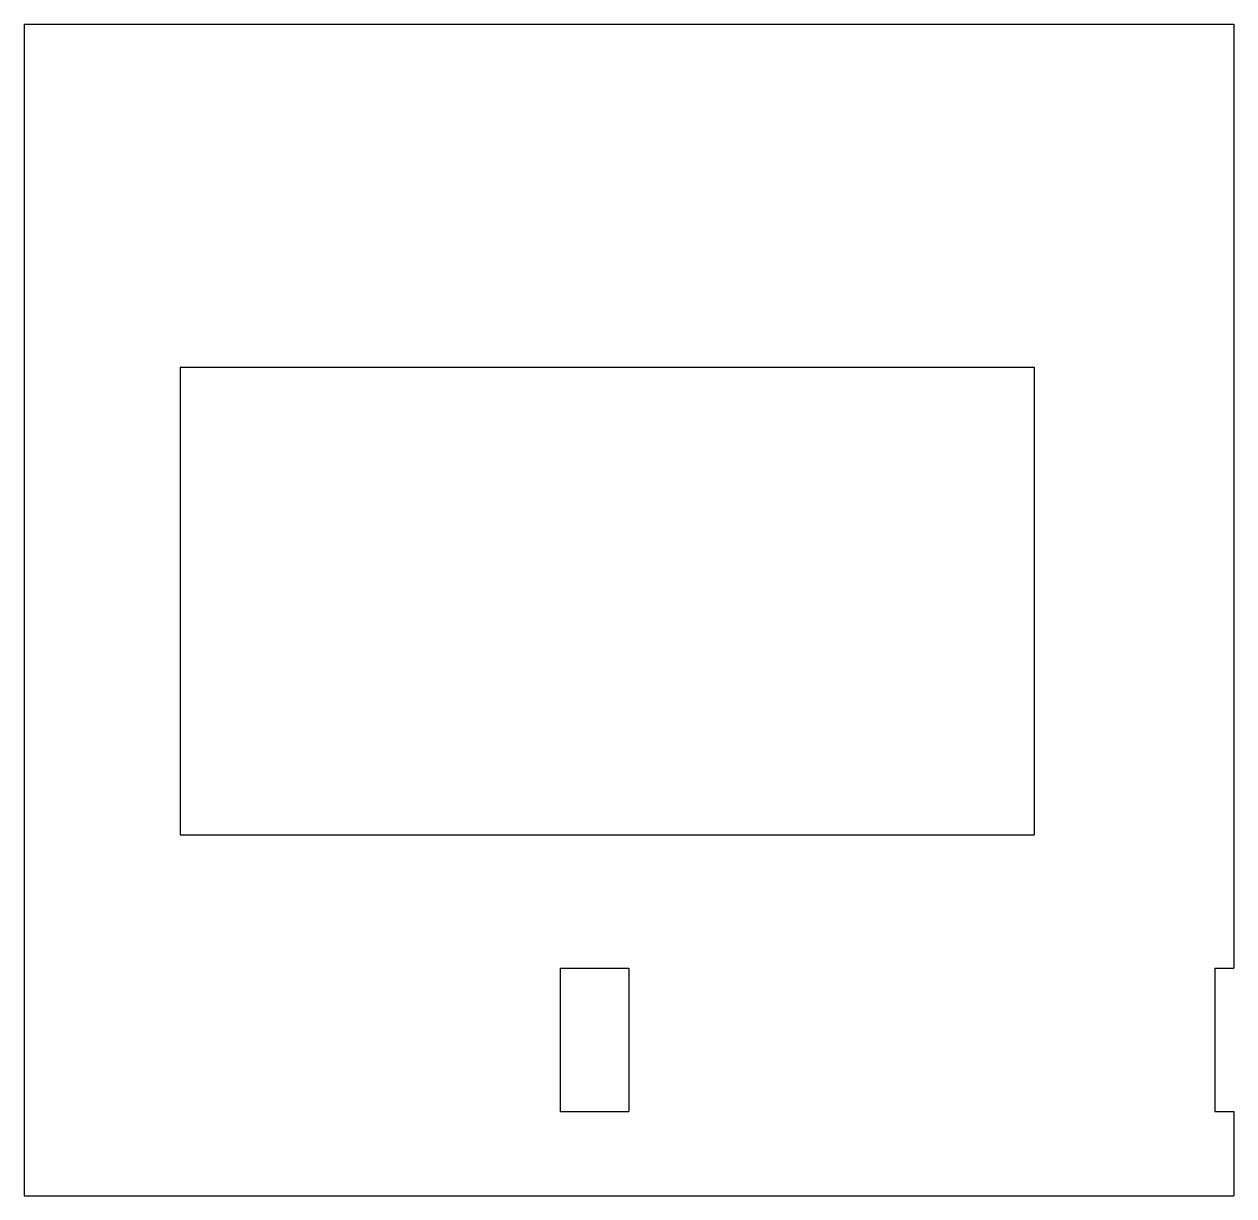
# Model space of a CAD drawing. Header units: millimetres. Extents: x -194 to 0, y 0 to 188.
import ezdxf

# ---------------------------------------------------------------- set-up
doc = ezdxf.new("R2010")
doc.units = ezdxf.units.MM
doc.layers.add('flat', color=7, linetype='CONTINUOUS')

msp = doc.modelspace()

# ---------------------------------------------------------------- linework, layer by layer
at = {"layer": 'flat'}
for p, q in [((-194, 187.89), (0, 187.89)), ((-194, 187.89), (-194, 0)), ((0, 187.89), (0, 36.5)), ((-169, 132.89), (-32, 132.89)), ((-169, 132.89), (-169, 57.89)), ((-32, 132.89), (-32, 57.89)), ((-169, 57.89), (-32, 57.89)), ((-108.05, 36.5), (-97.05, 36.5)), ((-108.05, 36.5), (-108.05, 13.5)), ((-97.05, 36.5), (-97.05, 13.5)), ((-3.05, 36.5), (-3.05, 13.5)), ((-3.05, 36.5), (0, 36.5)), ((-108.05, 13.5), (-97.05, 13.5)), ((-3.05, 13.5), (0, 13.5)), ((0, 13.5), (0, 0)), ((-194, 0), (0, 0))]:
    msp.add_line(p, q, dxfattribs=at)

doc.saveas('drawing.dxf')
